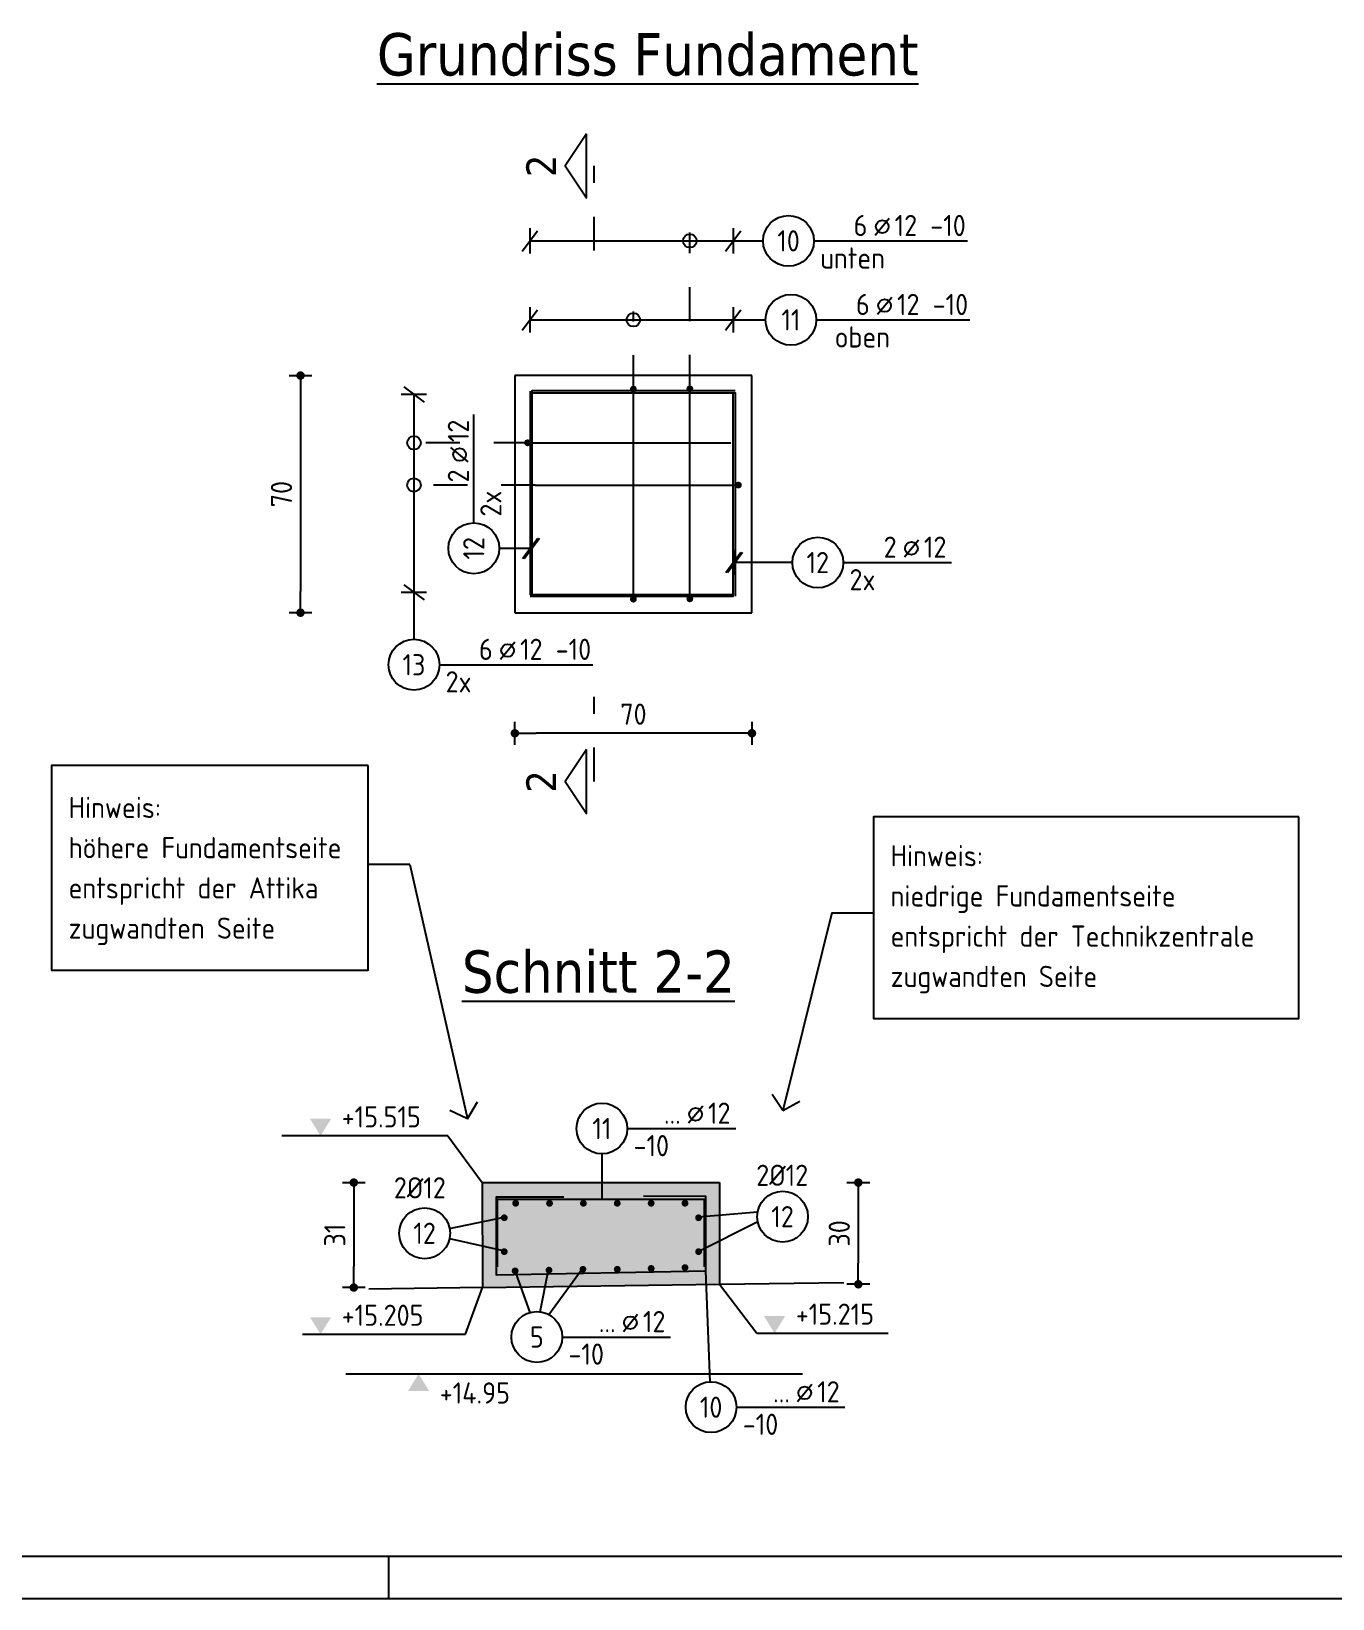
# Model space of a CAD drawing. Extents: x -4 to 19.6, y 0 to 25.2.
# Drawn here: x 4.195 to 8.037, y 0 to 4.627 of the extents above; entities that cross this region are included whole.
import ezdxf
from ezdxf.enums import TextEntityAlignment as Align

# ---------------------------------------------------------------- set-up
doc = ezdxf.new("R2010")
doc.units = 0
doc.header["$LTSCALE"] = 0.25
for name, pattern in [('AUSGEZOGEN', [1000.01, 1000, 0.01]), ('DASHDOTSMALL', [1.05, 0.5, -0.25, 0.05, -0.25]), ('STRICHPUNKT2', [0.55, 0.25, -0.125, 0.05, -0.125]), ('VERDECKT', [0.375, 0.25, -0.125])]:
    doc.linetypes.add(name, pattern=pattern)
for name, color, linetype in [('BETON', 7, 'Continuous'), ('grau_mittel', 7, 'Continuous'), ('HILFE', 7, 'Continuous'), ('koten', 7, 'Continuous'), ('MASSE', 7, 'Continuous'), ('RAHMEN', 7, 'Continuous'), ('RND', 7, 'Continuous'), ('SCHNITTE', 7, 'Continuous'), ('TEXT', 7, 'Continuous')]:
    doc.layers.add(name, color=color, linetype=linetype)
doc.styles.add('helv', font='tahoma.ttf')
doc.styles.add('txt', font='isocp.shx')
doc.dimstyles.new('DOT_I', dxfattribs={"dimscale": 0.25, "dimtxt": 0.25, "dimasz": 0.25, "dimexe": 0.1, "dimexo": 0.3, "dimgap": 0.1, "dimtad": 1, "dimdec": 3, "dimzin": 3, "dimtxsty": 'txt', "dimblk": 'DOT', "dimblk1": 'DOT', "dimblk2": 'DOT', "dimsah": 1, "dimcen": 0.1, "dimse1": 1, "dimse2": 1, "dimazin": 0, "dimtfac": 1, "dimtdec": 4, "dimtix": 1, "dimtmove": 2, "dimatfit": 3, "dimfxl": 0, "dimtvp": 1, "dimtolj": 1, "dimtzin": 0, "dimarcsym": 0})

# ---------------------------------------------------------------- blocks, each defined once
blk = doc.blocks.new('A2-19-0')
at = {"layer": 'RAHMEN', "color": 5}
blk.add_line((2, 0.5), (77.9, 0.5), dxfattribs=at)
at = {"layer": 'RAHMEN', "color": 7}
for p, q in [((21, 0), (21, 0.5)), ((0, 0), (78.4, 0))]:
    blk.add_line(p, q, dxfattribs=at)
blk = doc.blocks.new('DOT')
at = {"layer": 'MASSE', "color": 7, "linetype": 'Continuous'}
for p, q in [((0, 0), (-1, 0)), ((0, 0.54), (0, -0.54))]:
    blk.add_line(p, q, dxfattribs=at)
at = {"layer": 'MASSE', "color": 7, "linetype": 'Continuous', "const_width": 0.2}
blk.add_lwpolyline([(-0.1, 0, 1), (0.1, 0, 1)], format="xyb", close=True, dxfattribs=at)
blk = doc.blocks.new('*D124')
at = {"layer": 'Defpoints', "color": 0, "linetype": 'AUSGEZOGEN', "transparency": 16777216}
for p in [(4.9896, 3.6106), (4.9896, 2.9106), (4.9896, 2.9106)]:
    blk.add_point(p, dxfattribs=at)
at = {"layer": 'MASSE', "color": 0, "linetype": 'AUSGEZOGEN', "lineweight": -2, "transparency": 16777216}
blk.add_line((4.9896, 3.5481), (4.9896, 2.9731), dxfattribs=at)
at = {"layer": 'MASSE', "color": 0, "linetype": 'AUSGEZOGEN', "lineweight": -2, "transparency": 16777216, "xscale": 0.0625, "yscale": 0.0625, "zscale": 0.0625}
for p, rotation in [((4.9896, 3.6106), 90), ((4.9896, 2.9106), 270)]:
    blk.add_blockref('DOT', p, dxfattribs=dict(at, rotation=rotation))
at = {"layer": 'MASSE', "color": 0, "linetype": 'AUSGEZOGEN', "transparency": 16777216, "insert": (4.9333, 3.2606), "char_height": 0.0625, "attachment_point": 5, "rotation": 90, "style": 'txt'}
blk.add_mtext('\\A1;70', dxfattribs=at)
blk = doc.blocks.new('*D125')
at = {"layer": 'Defpoints', "color": 0, "linetype": 'AUSGEZOGEN', "transparency": 16777216}
for p in [(5.6224, 2.5547), (5.6224, 2.5547), (6.3224, 2.5547)]:
    blk.add_point(p, dxfattribs=at)
at = {"layer": 'MASSE', "color": 0, "linetype": 'AUSGEZOGEN', "lineweight": -2, "transparency": 16777216}
blk.add_line((6.2599, 2.5547), (5.6849, 2.5547), dxfattribs=at)
at = {"layer": 'MASSE', "color": 0, "linetype": 'AUSGEZOGEN', "lineweight": -2, "transparency": 16777216, "xscale": 0.0625, "yscale": 0.0625, "zscale": 0.0625, "rotation": 180}
blk.add_blockref('DOT', (5.6224, 2.5547), dxfattribs=at)
at = {"layer": 'MASSE', "color": 0, "linetype": 'AUSGEZOGEN', "lineweight": -2, "transparency": 16777216, "xscale": 0.0625, "yscale": 0.0625, "zscale": 0.0625}
blk.add_blockref('DOT', (6.3224, 2.5547), dxfattribs=at)
at = {"layer": 'MASSE', "color": 0, "linetype": 'AUSGEZOGEN', "transparency": 16777216, "insert": (5.9724, 2.611), "char_height": 0.0625, "attachment_point": 5, "style": 'txt'}
blk.add_mtext('\\A1;70', dxfattribs=at)
blk = doc.blocks.new('RND_LEI')
at = {"layer": 'RND', "color": 7, "linetype": 'Continuous'}
blk.add_line((1.022, 0.066), (1.19, 0.27), dxfattribs=at)
for centre, radius in [((0, 0), 0.3), ((1.106, 0.168), 0.075)]:
    blk.add_circle(centre, radius, dxfattribs=at)
at = {"layer": 'RND', "color": 7, "linetype": 'Continuous', "style": 'txt'}
blk.add_attdef('ANZ', text='', height=0.25, dxfattribs=at).set_placement((0.931, 0.057), align=Align.RIGHT)
for tag, p in [('DUM', (1.253, 0.057)), ('ABSTD', (1.674, 0.057)), ('POSTXT', (0.374, -0.327))]:
    blk.add_attdef(tag, p, '', height=0.25, dxfattribs=at)
blk.add_attdef('POSL', text='', height=0.25, dxfattribs=at).set_placement((0, 0), align=Align.MIDDLE)
blk = doc.blocks.new('LEI_GRE')
at = {"layer": 'RND', "color": 7, "linetype": 'Continuous'}
for p, q in [((-0.09, -0.12), (0.09, 0.12)), ((0, 0.15), (0, -0.15))]:
    blk.add_line(p, q, dxfattribs=at)
blk = doc.blocks.new('RND_HIN')
at = {"layer": 'RND', "color": 7, "linetype": 'Continuous'}
blk.add_circle((0, 0), 0.3, dxfattribs=at)
at = {"layer": 'RND', "color": 7, "linetype": 'Continuous', "style": 'txt'}
blk.add_attdef('POSI', text='', height=0.25, dxfattribs=at).set_placement((0, 0), align=Align.MIDDLE)
blk = doc.blocks.new('okrd_o')
at = {"layer": 'koten', "color": 7, "linetype": 'Continuous'}
blk.add_solid([(-0.125, 0.202), (0.125, 0.202), (0, 0)], dxfattribs=at)
at = {"layer": 'koten', "style": 'txt'}
blk.add_attdef('OKRD', (0.25, 0.1), '', height=0.25, dxfattribs=at)
blk = doc.blocks.new('SCHN-2')
at = {"layer": 'SCHNITTE', "color": 6, "linetype": 'Continuous'}
blk.add_lwpolyline([(0.378, 0.088), (0, 0.34), (-0.378, 0.088)], close=True, dxfattribs=at)
at = {"layer": 'SCHNITTE', "color": 1, "linetype": 'DASHDOTSMALL', "style": 'helv'}
blk.add_attdef('SCHN-2', text='', height=0.35, dxfattribs=at).set_placement((0, 0.45), align=Align.CENTER)
blk = doc.blocks.new('okrd_u')
at = {"layer": 'koten', "color": 7, "linetype": 'Continuous'}
blk.add_solid([(-0.125, -0.202), (0.125, -0.202), (0, 0)], dxfattribs=at)
at = {"layer": 'koten', "style": 'txt'}
blk.add_attdef('OKRD', (0.25, -0.35), '', height=0.25, dxfattribs=at)
blk = doc.blocks.new('*D129')
at = {"layer": 'Defpoints', "color": 0, "linetype": 'AUSGEZOGEN', "transparency": 16777216}
for p in [(5.1469, 1.2283), (5.1469, 0.9184), (5.1469, 0.9184)]:
    blk.add_point(p, dxfattribs=at)
at = {"layer": 'MASSE', "color": 0, "linetype": 'AUSGEZOGEN', "lineweight": -2, "transparency": 16777216}
blk.add_line((5.1469, 1.1658), (5.1469, 0.9809), dxfattribs=at)
at = {"layer": 'MASSE', "color": 0, "linetype": 'AUSGEZOGEN', "lineweight": -2, "transparency": 16777216, "xscale": 0.0625, "yscale": 0.0625, "zscale": 0.0625}
for p, rotation in [((5.1469, 1.2283), 90), ((5.1469, 0.9184), 270)]:
    blk.add_blockref('DOT', p, dxfattribs=dict(at, rotation=rotation))
at = {"layer": 'MASSE', "color": 0, "linetype": 'AUSGEZOGEN', "transparency": 16777216, "insert": (5.0907, 1.0734), "char_height": 0.0625, "attachment_point": 5, "rotation": 90, "style": 'txt'}
blk.add_mtext('\\A1;31', dxfattribs=at)
blk = doc.blocks.new('*D130')
at = {"layer": 'Defpoints', "color": 0, "linetype": 'AUSGEZOGEN', "transparency": 16777216}
for p in [(6.6364, 1.2283), (6.6364, 0.928), (6.6364, 0.928)]:
    blk.add_point(p, dxfattribs=at)
at = {"layer": 'MASSE', "color": 0, "linetype": 'AUSGEZOGEN', "lineweight": -2, "transparency": 16777216}
blk.add_line((6.6364, 1.1658), (6.6364, 0.9905), dxfattribs=at)
at = {"layer": 'MASSE', "color": 0, "linetype": 'AUSGEZOGEN', "lineweight": -2, "transparency": 16777216, "xscale": 0.0625, "yscale": 0.0625, "zscale": 0.0625}
for p, rotation in [((6.6364, 1.2283), 90), ((6.6364, 0.928), 270)]:
    blk.add_blockref('DOT', p, dxfattribs=dict(at, rotation=rotation))
at = {"layer": 'MASSE', "color": 0, "linetype": 'AUSGEZOGEN', "transparency": 16777216, "insert": (6.5802, 1.0782), "char_height": 0.0625, "attachment_point": 5, "rotation": 90, "style": 'txt'}
blk.add_mtext('\\A1;30', dxfattribs=at)

msp = doc.modelspace()

# ---------------------------------------------------------------- hatches: boundary and pattern name
at = {"layer": 'grau_mittel'}
msp.add_hatch(color=61, dxfattribs=at).paths.add_polyline_path([(5.52638, 1.22832), (5.52646, 0.91845), (6.22632, 0.92799), (6.22632, 1.22832)])

# ---------------------------------------------------------------- linework, layer by layer
at = {"layer": 'BETON', "color": 6, "linetype": 'AUSGEZOGEN'}
for p, q in [((6.32238, 3.61056), (5.62238, 3.61056)), ((5.62238, 3.61056), (5.62238, 2.91056)), ((6.32238, 2.91056), (6.32238, 3.61056)), ((5.62238, 2.91056), (6.32238, 2.91056)), ((5.52638, 1.22832), (6.22632, 1.22832)), ((5.52638, 1.22832), (5.52646, 0.91845)), ((6.22632, 1.22832), (6.22632, 0.92799)), ((5.52646, 0.91845), (6.22632, 0.92799)), ((5.12374, 0.66345), (6.47175, 0.66345))]:
    msp.add_line(p, q, dxfattribs=at)
at = {"layer": 'HILFE', "color": 102, "linetype": 'AUSGEZOGEN'}
for p, q in [((5.42405, 1.36606), (4.93473, 1.36606)), ((5.42405, 1.36606), (5.52638, 1.22832)), ((6.22632, 0.92799), (6.59329, 0.933)), ((6.22632, 0.92799), (6.33689, 0.78357)), ((5.52646, 0.91845), (5.19099, 0.91387)), ((5.4762, 0.78037), (5.52646, 0.91845)), ((4.99585, 0.78037), (5.4762, 0.78037)), ((6.33689, 0.78357), (6.7243, 0.78357))]:
    msp.add_line(p, q, dxfattribs=at)
at = {"layer": 'RND', "color": 102, "linetype": 'VERDECKT'}
for p, q in [((6.13901, 3.57154), (6.13901, 4.03313)), ((5.97238, 3.57056), (5.97238, 3.79999)), ((5.65994, 3.41206), (5.29947, 3.41206)), ((5.68238, 3.28731), (5.29947, 3.28731))]:
    msp.add_line(p, q, dxfattribs=at)
at = {"layer": 'RND', "color": 7, "linetype": 'AUSGEZOGEN'}
for p, q in [((5.66681, 4.00813), (6.26665, 4.00813)), ((6.26665, 4.00813), (6.35541, 4.00813)), ((6.50541, 4.00813), (6.95854, 4.00813)), ((5.66655, 3.77499), (6.26677, 3.77499)), ((6.26677, 3.77499), (6.36239, 3.77499)), ((6.51239, 3.77499), (6.96551, 3.77499)), ((5.32447, 3.55479), (5.32447, 2.97054)), ((5.50115, 3.17568), (5.50115, 3.49568)), ((6.59178, 3.05855), (6.91178, 3.05855)), ((5.32447, 2.97054), (5.32447, 2.83194)), ((5.39947, 2.75694), (5.85259, 2.75694)), ((5.95438, 1.38774), (6.27438, 1.38774)), ((5.76219, 0.77238), (6.08219, 0.77238)), ((6.27678, 0.5652), (6.59678, 0.5652))]:
    msp.add_line(p, q, dxfattribs=at)
at = {"layer": 'RND', "color": 102, "linetype": 'AUSGEZOGEN'}
for p, q in [((5.57615, 3.10068), (5.67238, 3.10068)), ((6.44178, 3.05855), (6.26738, 3.05855)), ((5.87937, 1.31274), (5.87934, 1.17917)), ((5.42962, 1.09289), (5.59118, 1.12596)), ((6.33929, 1.11277), (6.16196, 1.02332)), ((6.33904, 1.14113), (6.16473, 1.12569)), ((5.42936, 1.06301), (5.59205, 1.02654)), ((5.66808, 0.84491), (5.62116, 0.97327)), ((5.72251, 0.83854), (5.82099, 0.97327)), ((5.69722, 0.84671), (5.72175, 0.9703)), ((6.1987, 0.64014), (6.1865, 0.96751))]:
    msp.add_line(p, q, dxfattribs=at)
at = {"layer": 'RND', "color": 1, "linetype": 'AUSGEZOGEN'}
for points in [[(5.66738, 3.56421), (5.66738, 2.96421), (6.26738, 2.96421)], [(6.27238, 3.56581), (5.67238, 3.56581), (5.67238, 2.96581)], [(5.97238, 2.95056), (5.97238, 3.57056)], [(6.13901, 2.95154), (6.13901, 3.57154)], [(5.66738, 2.95921), (6.26738, 2.95921), (6.26738, 3.55921)], [(5.67238, 3.55921), (6.27238, 3.55921), (6.27238, 2.95921)], [(5.65994, 3.41206), (6.25994, 3.41206)], [(5.68238, 3.28731), (6.28238, 3.28731)], [(5.76717, 1.18552), (5.56717, 1.18552), (5.56717, 0.95552), (6.1865, 0.96751), (6.1865, 1.18751), (6.00247, 1.18771)], [(5.5715, 0.97922), (5.5715, 1.17922), (6.1815, 1.17912), (6.1815, 0.97912)]]:
    msp.add_lwpolyline(points, dxfattribs=at)
at = {"layer": 'RND', "color": 7, "linetype": 'AUSGEZOGEN', "const_width": 0.01}
for points in [[(5.96738, 3.57056, 1), (5.97738, 3.57056, 1)], [(6.13401, 3.57154, 1), (6.14401, 3.57154, 1)], [(5.65494, 3.41206, 1), (5.66494, 3.41206, 1)], [(6.27738, 3.28731, 1), (6.28738, 3.28731, 1)], [(6.13401, 2.95154, 1), (6.14401, 2.95154, 1)], [(5.96738, 2.95056, 1), (5.97738, 2.95056, 1)], [(5.61977, 1.16715, 1), (5.62977, 1.16715, 1)], [(5.71977, 1.16715, 1), (5.72977, 1.16715, 1)], [(5.81977, 1.16715, 1), (5.82977, 1.16715, 1)], [(5.91977, 1.16715, 1), (5.92977, 1.16715, 1)], [(6.01977, 1.16715, 1), (6.02977, 1.16715, 1)], [(6.11977, 1.16715, 1), (6.12977, 1.16715, 1)], [(5.58615, 1.12433, 1), (5.59615, 1.12433, 1)], [(6.15974, 1.12433, 1), (6.16974, 1.12433, 1)], [(5.58615, 1.02433, 1), (5.59615, 1.02433, 1)], [(6.15974, 1.02433, 1), (6.16974, 1.02433, 1)], [(5.61827, 0.96743, 1), (5.62827, 0.96743, 1)], [(5.71827, 0.96977, 1), (5.72827, 0.96977, 1)], [(5.81827, 0.97226, 1), (5.82827, 0.97226, 1)], [(5.91977, 0.97226, 1), (5.92977, 0.97226, 1)], [(6.01977, 0.97475, 1), (6.02977, 0.97475, 1)], [(6.11977, 0.97724, 1), (6.12977, 0.97724, 1)]]:
    msp.add_lwpolyline(points, format="xyb", close=True, dxfattribs=at)
at = {"layer": 'RND', "color": 7, "linetype": 'AUSGEZOGEN'}
for centre in [(6.13901, 4.00813), (5.97238, 3.77499), (5.32447, 3.41206), (5.32447, 3.28731)]:
    msp.add_circle(centre, 0.02, dxfattribs=at)
at = {"layer": 'SCHNITTE', "color": 6, "linetype": 'STRICHPUNKT2'}
for p, q in [((5.85628, 3.97963), (5.85628, 4.22963)), ((5.85628, 2.41232), (5.85628, 2.66232))]:
    msp.add_line(p, q, dxfattribs=at)
at = {"layer": 'TEXT', "color": 102, "linetype": 'AUSGEZOGEN'}
for p, q in [((5.31275, 2.16714), (5.18941, 2.16714)), ((5.31275, 2.16714), (5.48294, 1.41685)), ((6.55792, 2.0247), (6.41359, 1.44095)), ((6.55792, 2.0247), (6.68126, 2.0247)), ((6.41359, 1.44095), (6.38166, 1.48848)), ((5.48294, 1.41685), (5.43085, 1.44064)), ((5.48294, 1.41685), (5.51166, 1.46639)), ((6.41359, 1.44095), (6.46399, 1.46812))]:
    msp.add_line(p, q, dxfattribs=at)
for points in [[(5.18941, 2.45902), (4.25447, 2.45902), (4.25447, 1.85488), (5.18941, 1.85488)], [(7.93647, 2.30819), (6.68126, 2.30819), (6.68126, 1.71244), (7.93647, 1.71244)]]:
    msp.add_lwpolyline(points, close=True, dxfattribs=at)

# ---------------------------------------------------------------- block references
at = {"layer": 'koten', "color": 102, "linetype": 'AUSGEZOGEN', "xscale": 0.25, "yscale": 0.25, "zscale": 0.25}
for p, values in [((5.04877, 1.36606), {'OKRD': '+15.515'}), ((5.04877, 0.78037), {'OKRD': '+15.205'}), ((6.38925, 0.78357), {'OKRD': '+15.215'})]:
    msp.add_blockref('okrd_o', p, dxfattribs=at).add_auto_attribs(values)
at = {"layer": 'koten', "color": 6, "linetype": 'AUSGEZOGEN', "xscale": 0.25, "yscale": 0.25, "zscale": 0.25}
msp.add_blockref('okrd_u', (5.33818, 0.66345), dxfattribs=at).add_auto_attribs({'OKRD': '+14.95'})
at = {"layer": 'RAHMEN', "color": 7, "linetype": 'AUSGEZOGEN', "xscale": 0.25, "yscale": 0.25, "zscale": 0.25}
msp.add_blockref('A2-19-0', (0, 0), dxfattribs=at)
at = {"layer": 'RND', "color": 7, "linetype": 'AUSGEZOGEN', "xscale": 0.25, "yscale": 0.25, "zscale": 0.25}
for name, p, values in [('RND_LEI', (6.43041, 4.00813), {'POSL': '10', 'DUM': '12', 'ANZ': '6', 'ABSTD': '-10', 'POSTXT': 'unten'}), ('RND_LEI', (6.43739, 3.77499), {'POSL': '11', 'DUM': '12', 'ANZ': '6', 'ABSTD': '-10', 'POSTXT': ' oben'}), ('RND_LEI', (6.51678, 3.05855), {'POSL': '12', 'DUM': '12', 'ANZ': '2', 'POSTXT': '2x'}), ('RND_LEI', (5.32447, 2.75694), {'POSL': '13', 'DUM': '12', 'ANZ': '6', 'ABSTD': '-10', 'POSTXT': '2x'}), ('RND_LEI', (5.87938, 1.38774), {'POSL': '11', 'DUM': '12', 'ANZ': '...', 'POSTXT': '-10'}), ('RND_HIN', (6.41281, 1.12762), {'POSI': '12'}), ('RND_HIN', (5.35599, 1.0786), {'POSI': '12'}), ('RND_LEI', (5.68719, 0.77238), {'POSL': '5', 'DUM': '12', 'ANZ': '...', 'POSTXT': '-10'}), ('RND_LEI', (6.20178, 0.5652), {'POSL': '10', 'DUM': '12', 'ANZ': '...', 'POSTXT': '-10'})]:
    msp.add_blockref(name, p, dxfattribs=at).add_auto_attribs(values)
for p in [(5.66681, 4.00813), (6.26665, 4.00813), (5.66655, 3.77499), (6.26677, 3.77499)]:
    msp.add_blockref('LEI_GRE', p, dxfattribs=at)
at = {"layer": 'RND', "color": 7, "linetype": 'AUSGEZOGEN', "xscale": 0.25, "yscale": 0.25, "zscale": 0.25, "rotation": 270}
for p in [(5.32447, 3.55479), (5.32447, 2.97054)]:
    msp.add_blockref('LEI_GRE', p, dxfattribs=at)
at = {"layer": 'RND', "color": 7, "linetype": 'AUSGEZOGEN', "xscale": 0.25, "yscale": 0.25, "zscale": 0.25, "rotation": 90}
msp.add_blockref('RND_LEI', (5.50115, 3.10068), dxfattribs=at).add_auto_attribs({'POSL': '12', 'DUM': '12', 'ANZ': '2', 'POSTXT': '2x'})
at = {"layer": 'RND', "color": 102, "linetype": 'AUSGEZOGEN', "xscale": 0.25, "yscale": 0.25, "zscale": 0.25}
for p in [(5.66738, 3.10068), (5.67238, 3.10068)]:
    msp.add_blockref('LEI_GRE', p, dxfattribs=at)
at = {"layer": 'RND', "color": 102, "linetype": 'AUSGEZOGEN', "xscale": 0.25, "yscale": 0.25, "zscale": 0.25, "rotation": 179.9999999999999}
for p in [(6.26738, 3.05855), (6.27238, 3.05855)]:
    msp.add_blockref('LEI_GRE', p, dxfattribs=at)
at = {"layer": 'SCHNITTE', "color": 6, "linetype": 'STRICHPUNKT2', "xscale": 0.25, "yscale": 0.25, "zscale": 0.25, "rotation": 90}
for p in [(5.85628, 4.22963), (5.85628, 2.41232)]:
    msp.add_blockref('SCHN-2', p, dxfattribs=at).add_auto_attribs({'SCHN-2': '2'})

# ---------------------------------------------------------------- texts
at = {"layer": 'TEXT', "color": 6, "linetype": 'AUSGEZOGEN', "style": 'helv'}
for s, p in [('%%UGrundriss Fundament', (5.21535, 4.49644)), ('%%USchnitt 2-2', (5.46603, 1.78846))]:
    msp.add_text(s, height=0.125, dxfattribs=at).set_placement(p)
at = {"layer": 'TEXT', "color": 7, "linetype": 'AUSGEZOGEN', "style": 'txt'}
for s, p in [('Hinweis:', (4.30505, 2.3044)), ('höhere Fundamentseite', (4.30505, 2.18565)), ('Hinweis:', (6.73184, 2.16196)), ('entspricht der Attika', (4.30505, 2.0669)), ('niedrige Fundamentseite', (6.73184, 2.04321)), ('zugwandten Seite', (4.30505, 1.94815)), ('entspricht der Technikzentrale', (6.73184, 1.92446)), ('zugwandten Seite', (6.73184, 1.80571)), ('2%%C12', (6.33504, 1.21862)), ('2%%C12', (5.26517, 1.18155))]:
    msp.add_text(s, height=0.0625, dxfattribs=at).set_placement(p)

# ---------------------------------------------------------------- dimensions: what is measured, and where the dimension line sits
at = {"layer": 'MASSE', "color": 7, "linetype": 'AUSGEZOGEN'}
for base, p1, p2, picture, middle in [((4.98956, 2.91056), (4.98956, 3.61056), (4.98956, 2.91056), '*D124', (4.93331, 3.26056)), ((5.14695, 0.91845), (5.14695, 1.22832), (5.14695, 0.91845), '*D129', (5.0907, 1.07338)), ((6.63644, 0.92799), (6.63644, 1.22832), (6.63644, 0.92799), '*D130', (6.58019, 1.07816))]:
    dim = msp.add_linear_dim(base=base, p1=p1, p2=p2, angle=90, dimstyle='DOT_I', override={"dimdec": 0, "dimlfac": 100}, dxfattribs=at)
    dim.commit()
    dim.dimension.update_dxf_attribs({"geometry": picture, "text_midpoint": middle})
dim = msp.add_linear_dim(base=(5.62238, 2.55475), p1=(6.32238, 2.55475), p2=(5.62238, 2.55475), dimstyle='DOT_I', override={"dimdec": 0, "dimlfac": 100}, dxfattribs=at)
dim.commit()
dim.dimension.update_dxf_attribs({"geometry": '*D125', "text_midpoint": (5.97238, 2.611)})

doc.saveas('drawing.dxf')
